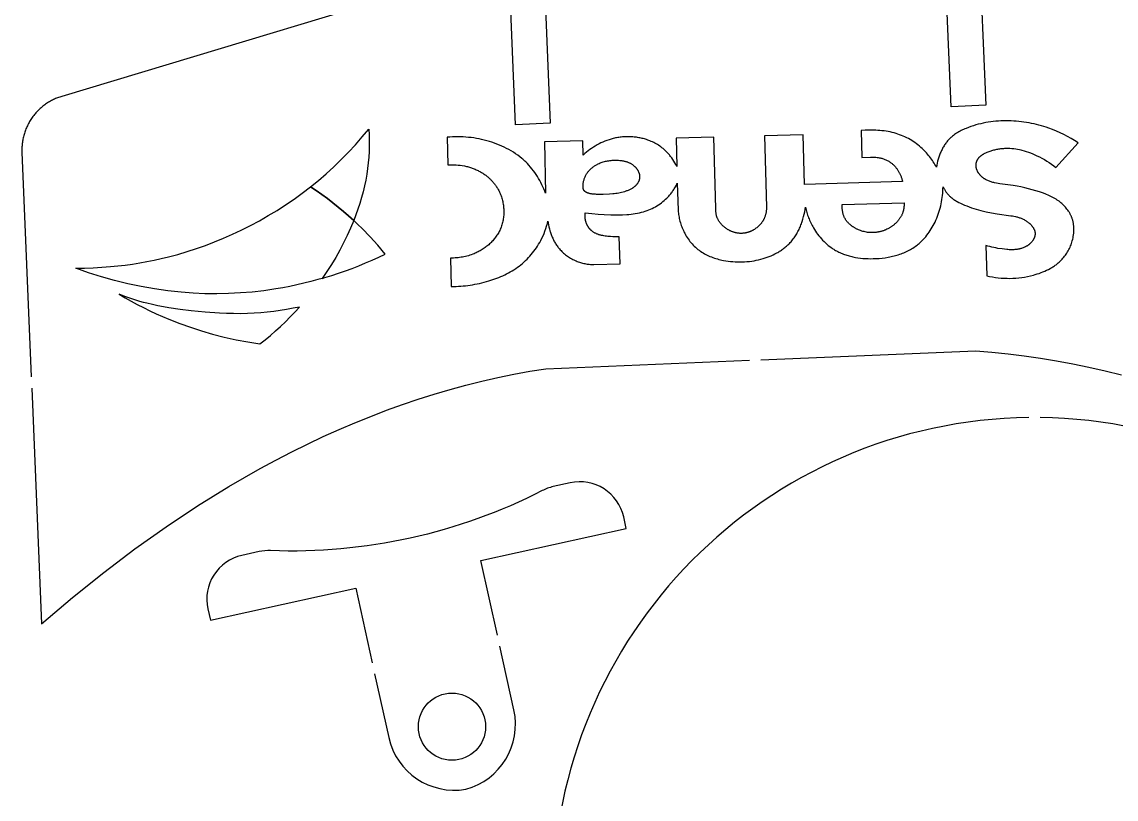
# Model space of a CAD drawing. Extents: x -2485 to -2143, y -68 to 535.
# Drawn here: x -2378.5 to -2280.8, y 69.2 to 138.6 of the extents above; entities that cross this region are included whole.
import ezdxf

# ---------------------------------------------------------------- set-up
doc = ezdxf.new("R2010")
doc.units = 0
doc.layers.add('Contorno', color=5, linetype='Continuous', true_color=0x0000ff)
doc.layers.add('Linha', color=1, linetype='Continuous')

msp = doc.modelspace()

# ---------------------------------------------------------------- linework, layer by layer
at = {"layer": 'Contorno'}
for points in [[(-2293.048, 145.695), (-2292.446, 131.129), (-2295.543, 131.001), (-2296.179, 146.362)], [(-2331.974, 144.882), (-2331.339, 129.52), (-2334.436, 129.392), (-2335.039, 143.958), (-2374.944, 131.926), (-2375.035, 131.898), (-2375.127, 131.867), (-2375.219, 131.835), (-2375.31, 131.8), (-2375.402, 131.764), (-2375.493, 131.725), (-2375.584, 131.685), (-2375.674, 131.642), (-2375.765, 131.597), (-2375.854, 131.551), (-2375.943, 131.502), (-2376.032, 131.451), (-2376.12, 131.398), (-2376.207, 131.343), (-2376.293, 131.287), (-2376.379, 131.228), (-2376.463, 131.167), (-2376.547, 131.104), (-2376.629, 131.039), (-2376.71, 130.973), (-2376.791, 130.904), (-2376.869, 130.834), (-2376.947, 130.762), (-2377.023, 130.688), (-2377.098, 130.612), (-2377.171, 130.535), (-2377.242, 130.456), (-2377.312, 130.375), (-2377.38, 130.293), (-2377.447, 130.209), (-2377.512, 130.124), (-2377.575, 130.038), (-2377.636, 129.95), (-2377.695, 129.861), (-2377.752, 129.77), (-2377.807, 129.679), (-2377.861, 129.586), (-2377.912, 129.493), (-2377.961, 129.398), (-2378.008, 129.303), (-2378.053, 129.207), (-2378.096, 129.11), (-2378.136, 129.013), (-2378.175, 128.915), (-2378.211, 128.816), (-2378.245, 128.717), (-2378.277, 128.617), (-2378.307, 128.518), (-2378.334, 128.418), (-2378.36, 128.317), (-2378.383, 128.217), (-2378.404, 128.117), (-2378.423, 128.016), (-2378.44, 127.916), (-2378.454, 127.816), (-2378.467, 127.716), (-2378.477, 127.617), (-2378.486, 127.518), (-2378.493, 127.419), (-2378.497, 127.32), (-2378.5, 127.223), (-2378.5, 127.125), (-2378.499, 127.029), (-2378.496, 126.933), (-2377.667, 106.879)], [(-2312.537, 108.398), (-2293.341, 109.193), (-2291.9, 109.079), (-2290.458, 108.935), (-2289.014, 108.76), (-2287.569, 108.554), (-2286.123, 108.317), (-2284.676, 108.049), (-2283.227, 107.75), (-2281.777, 107.42), (-2280.325, 107.059)], [(-2377.625, 105.88), (-2376.754, 84.827), (-2373.979, 87.179), (-2371.198, 89.408), (-2368.412, 91.513), (-2365.622, 93.494), (-2362.826, 95.351), (-2360.025, 97.084), (-2357.218, 98.693), (-2355.813, 99.451), (-2354.407, 100.179), (-2352.999, 100.875), (-2351.591, 101.54), (-2350.18, 102.175), (-2348.769, 102.778), (-2347.356, 103.351), (-2345.942, 103.892), (-2344.527, 104.403), (-2343.11, 104.882), (-2341.693, 105.331), (-2340.273, 105.749), (-2338.853, 106.135), (-2337.431, 106.491), (-2336.008, 106.816), (-2334.584, 107.11), (-2333.159, 107.373), (-2331.732, 107.604), (-2313.536, 108.357)]]:
    msp.add_lwpolyline(points, dxfattribs=at)
for points in [[(-2336.044, 83.814), (-2337.518, 90.482), (-2324.543, 93.348), (-2324.77, 94.374, 0.414214), (-2329.539, 97.417), (-2331.067, 97.079, 0.056032), (-2332.039, 96.718, -0.128538), (-2356.294, 91.359, 0.056032), (-2357.327, 91.277), (-2358.855, 90.939, 0.414214), (-2361.898, 86.17), (-2361.672, 85.145), (-2348.697, 88.011), (-2347.224, 81.344)], [(-2347.008, 80.368), (-2345.751, 74.677, 0.400825), (-2338.868, 70.059, 0.400825), (-2334.571, 77.147), (-2335.829, 82.838)]]:
    msp.add_lwpolyline(points, format="xyb", dxfattribs=at)
msp.add_circle((-2340.101, 75.642), 3, dxfattribs=at)
for start, end in [(90.66625, 269.33375), (270.66625, 89.33375)]:
    msp.add_arc((-2288.097, 60.242), 43, start, end, dxfattribs=at)
at = {"layer": 'Linha'}
for points in [[(-2286.102, 116.944), (-2286.033, 116.999), (-2285.965, 117.055), (-2285.899, 117.113), (-2285.834, 117.172), (-2285.77, 117.232), (-2285.708, 117.294), (-2285.628, 117.379), (-2285.55, 117.466), (-2285.474, 117.556), (-2285.402, 117.648), (-2285.332, 117.742), (-2285.264, 117.839), (-2285.2, 117.937), (-2285.138, 118.038), (-2285.08, 118.141), (-2285.024, 118.245), (-2284.971, 118.351), (-2284.921, 118.459), (-2284.874, 118.569), (-2284.831, 118.68), (-2284.79, 118.792), (-2284.753, 118.906), (-2284.715, 119.034), (-2284.682, 119.164), (-2284.653, 119.294), (-2284.628, 119.425), (-2284.608, 119.557), (-2284.599, 119.623), (-2284.592, 119.69), (-2284.586, 119.756), (-2284.581, 119.822), (-2284.578, 119.889), (-2284.575, 119.955), (-2284.574, 120.021), (-2284.575, 120.088), (-2284.576, 120.154), (-2284.579, 120.22), (-2284.583, 120.285), (-2284.589, 120.351), (-2284.596, 120.417), (-2284.604, 120.482), (-2284.614, 120.547), (-2284.625, 120.611), (-2284.637, 120.676), (-2284.651, 120.74), (-2284.667, 120.803), (-2284.684, 120.866), (-2284.702, 120.929), (-2284.722, 120.992), (-2284.74, 121.044), (-2284.759, 121.096), (-2284.779, 121.147), (-2284.8, 121.198), (-2284.823, 121.249), (-2284.846, 121.299), (-2284.87, 121.349), (-2284.895, 121.399), (-2284.921, 121.448), (-2284.948, 121.496), (-2284.976, 121.544), (-2285.004, 121.592), (-2285.034, 121.639), (-2285.064, 121.686), (-2285.128, 121.778), (-2285.194, 121.867), (-2285.264, 121.955), (-2285.336, 122.04), (-2285.411, 122.123), (-2285.489, 122.203), (-2285.569, 122.281), (-2285.651, 122.356), (-2285.735, 122.428), (-2285.787, 122.471), (-2285.84, 122.512), (-2285.893, 122.553), (-2285.947, 122.592), (-2286.057, 122.668), (-2286.17, 122.74), (-2286.284, 122.809), (-2286.401, 122.874), (-2286.519, 122.937), (-2286.639, 122.996), (-2286.76, 123.053), (-2286.883, 123.107), (-2287.007, 123.159), (-2287.131, 123.208), (-2287.382, 123.302), (-2287.635, 123.388), (-2287.966, 123.494), (-2288.298, 123.591), (-2288.631, 123.68), (-2288.967, 123.76), (-2289.306, 123.833), (-2289.649, 123.898), (-2289.997, 123.955), (-2291.173, 124.111), (-2291.336, 124.137), (-2291.498, 124.166), (-2291.657, 124.201), (-2291.736, 124.22), (-2291.814, 124.241), (-2291.891, 124.263), (-2291.967, 124.287), (-2292.043, 124.312), (-2292.117, 124.34), (-2292.191, 124.37), (-2292.263, 124.401), (-2292.334, 124.435), (-2292.404, 124.472), (-2292.439, 124.491), (-2292.473, 124.51), (-2292.507, 124.531), (-2292.54, 124.552), (-2292.573, 124.573), (-2292.606, 124.596), (-2292.638, 124.619), (-2292.67, 124.643), (-2292.702, 124.667), (-2292.733, 124.692), (-2292.764, 124.718), (-2292.795, 124.745), (-2292.82, 124.768), (-2292.845, 124.791), (-2292.869, 124.815), (-2292.893, 124.84), (-2292.917, 124.865), (-2292.941, 124.89), (-2292.963, 124.916), (-2292.986, 124.943), (-2293.008, 124.97), (-2293.029, 124.997), (-2293.05, 125.025), (-2293.07, 125.053), (-2293.09, 125.081), (-2293.109, 125.11), (-2293.127, 125.139), (-2293.145, 125.169), (-2293.162, 125.199), (-2293.178, 125.229), (-2293.193, 125.26), (-2293.208, 125.291), (-2293.222, 125.322), (-2293.235, 125.354), (-2293.247, 125.385), (-2293.258, 125.417), (-2293.268, 125.45), (-2293.277, 125.482), (-2293.285, 125.515), (-2293.293, 125.548), (-2293.299, 125.581), (-2293.304, 125.614), (-2293.308, 125.648), (-2293.311, 125.682), (-2293.312, 125.701), (-2293.313, 125.721), (-2293.313, 125.74), (-2293.313, 125.76), (-2293.313, 125.779), (-2293.312, 125.799), (-2293.311, 125.818), (-2293.31, 125.838), (-2293.308, 125.858), (-2293.306, 125.877), (-2293.304, 125.897), (-2293.301, 125.916), (-2293.297, 125.936), (-2293.294, 125.955), (-2293.29, 125.974), (-2293.286, 125.993), (-2293.281, 126.013), (-2293.276, 126.032), (-2293.271, 126.05), (-2293.266, 126.069), (-2293.26, 126.088), (-2293.253, 126.107), (-2293.247, 126.125), (-2293.24, 126.143), (-2293.233, 126.161), (-2293.225, 126.179), (-2293.218, 126.197), (-2293.21, 126.215), (-2293.201, 126.232), (-2293.192, 126.25), (-2293.183, 126.267), (-2293.174, 126.283), (-2293.165, 126.299), (-2293.156, 126.315), (-2293.136, 126.345), (-2293.116, 126.375), (-2293.095, 126.404), (-2293.072, 126.432), (-2293.049, 126.46), (-2293.025, 126.486), (-2293, 126.512), (-2292.974, 126.538), (-2292.948, 126.563), (-2292.921, 126.587), (-2292.893, 126.611), (-2292.864, 126.634), (-2292.835, 126.656), (-2292.805, 126.678), (-2292.775, 126.699), (-2292.744, 126.72), (-2292.712, 126.74), (-2292.68, 126.759), (-2292.648, 126.778), (-2292.581, 126.815), (-2292.514, 126.85), (-2292.445, 126.883), (-2292.375, 126.914), (-2292.304, 126.944), (-2292.233, 126.973), (-2292.147, 127.006), (-2292.061, 127.036), (-2291.974, 127.065), (-2291.887, 127.093), (-2291.8, 127.118), (-2291.712, 127.142), (-2291.624, 127.163), (-2291.537, 127.183), (-2291.448, 127.201), (-2291.36, 127.218), (-2291.272, 127.233), (-2291.184, 127.246), (-2291.095, 127.257), (-2291.006, 127.267), (-2290.918, 127.275), (-2290.829, 127.281), (-2290.741, 127.286), (-2290.652, 127.289), (-2290.563, 127.291), (-2290.475, 127.291), (-2290.386, 127.289), (-2290.298, 127.286), (-2290.122, 127.275), (-2289.946, 127.258), (-2289.771, 127.235), (-2289.597, 127.207), (-2289.425, 127.172), (-2289.324, 127.15), (-2289.225, 127.125), (-2289.026, 127.071), (-2288.83, 127.011), (-2288.635, 126.944), (-2288.443, 126.871), (-2288.252, 126.793), (-2288.063, 126.711), (-2287.876, 126.624), (-2287.652, 126.514), (-2287.431, 126.398), (-2287.214, 126.276), (-2287, 126.149), (-2286.79, 126.016), (-2286.583, 125.877), (-2286.381, 125.732), (-2286.184, 125.581), (-2284.204, 127.775), (-2284.512, 127.973), (-2284.826, 128.163), (-2285.146, 128.342), (-2285.471, 128.512), (-2285.801, 128.672), (-2286.138, 128.821), (-2286.479, 128.96), (-2286.826, 129.089), (-2287.04, 129.162), (-2287.256, 129.231), (-2287.474, 129.296), (-2287.693, 129.356), (-2287.913, 129.413), (-2288.135, 129.465), (-2288.359, 129.513), (-2288.583, 129.557), (-2288.808, 129.596), (-2289.034, 129.631), (-2289.261, 129.661), (-2289.488, 129.687), (-2289.716, 129.708), (-2289.944, 129.725), (-2290.173, 129.736), (-2290.401, 129.743), (-2290.63, 129.745), (-2290.859, 129.742), (-2291.087, 129.734), (-2291.315, 129.721), (-2291.542, 129.704), (-2291.769, 129.681), (-2291.995, 129.652), (-2292.22, 129.619), (-2292.444, 129.58), (-2292.667, 129.536), (-2292.889, 129.487), (-2293.109, 129.432), (-2293.328, 129.372), (-2293.546, 129.306), (-2293.762, 129.234), (-2293.975, 129.157), (-2294.198, 129.07), (-2294.308, 129.024), (-2294.417, 128.976), (-2294.525, 128.925), (-2294.632, 128.873), (-2294.737, 128.819), (-2294.841, 128.762), (-2294.943, 128.703), (-2295.044, 128.641), (-2295.142, 128.576), (-2295.238, 128.509), (-2295.332, 128.439), (-2295.424, 128.366), (-2295.513, 128.29), (-2295.556, 128.251), (-2295.599, 128.211), (-2295.663, 128.148), (-2295.726, 128.083), (-2295.787, 128.017), (-2295.847, 127.948), (-2295.905, 127.878), (-2295.961, 127.807), (-2296.015, 127.733), (-2296.068, 127.659), (-2296.119, 127.583), (-2296.169, 127.505), (-2296.217, 127.427), (-2296.263, 127.347), (-2296.307, 127.266), (-2296.35, 127.184), (-2296.392, 127.101), (-2296.431, 127.017), (-2296.469, 126.932), (-2296.506, 126.847), (-2296.541, 126.76), (-2296.574, 126.673), (-2296.605, 126.586), (-2296.635, 126.498), (-2296.664, 126.409), (-2296.69, 126.321), (-2296.739, 126.142), (-2296.782, 125.963), (-2296.818, 125.783), (-2296.847, 125.604), (-2296.915, 125.727), (-2296.985, 125.849), (-2297.058, 125.969), (-2297.134, 126.088), (-2297.212, 126.205), (-2297.292, 126.321), (-2297.375, 126.434), (-2297.461, 126.546), (-2297.549, 126.656), (-2297.639, 126.764), (-2297.732, 126.87), (-2297.827, 126.974), (-2297.925, 127.076), (-2298.025, 127.176), (-2298.127, 127.273), (-2298.232, 127.368), (-2298.362, 127.479), (-2298.495, 127.587), (-2298.631, 127.691), (-2298.77, 127.791), (-2298.912, 127.887), (-2299.056, 127.979), (-2299.203, 128.067), (-2299.353, 128.151), (-2299.505, 128.231), (-2299.658, 128.306), (-2299.814, 128.377), (-2299.972, 128.443), (-2300.132, 128.504), (-2300.293, 128.561), (-2300.455, 128.614), (-2300.619, 128.661), (-2300.799, 128.707), (-2300.98, 128.747), (-2301.162, 128.782), (-2301.345, 128.813), (-2301.529, 128.838), (-2301.714, 128.859), (-2301.899, 128.876), (-2302.085, 128.889), (-2302.271, 128.898), (-2302.457, 128.904), (-2302.829, 128.908), (-2303.2, 128.901), (-2303.569, 128.887), (-2303.521, 126.471), (-2302.741, 126.502), (-2302.543, 126.501), (-2302.444, 126.498), (-2302.345, 126.493), (-2302.247, 126.486), (-2302.149, 126.476), (-2302.051, 126.463), (-2301.953, 126.446), (-2301.879, 126.431), (-2301.805, 126.414), (-2301.731, 126.395), (-2301.658, 126.374), (-2301.586, 126.351), (-2301.514, 126.325), (-2301.443, 126.298), (-2301.373, 126.268), (-2301.304, 126.237), (-2301.236, 126.203), (-2301.169, 126.167), (-2301.103, 126.13), (-2301.038, 126.09), (-2300.975, 126.048), (-2300.914, 126.004), (-2300.853, 125.958), (-2300.806, 125.92), (-2300.76, 125.881), (-2300.715, 125.84), (-2300.671, 125.798), (-2300.628, 125.755), (-2300.586, 125.711), (-2300.546, 125.666), (-2300.506, 125.62), (-2300.467, 125.572), (-2300.429, 125.524), (-2300.392, 125.475), (-2300.356, 125.425), (-2300.322, 125.375), (-2300.288, 125.323), (-2300.256, 125.271), (-2300.224, 125.218), (-2300.193, 125.164), (-2300.164, 125.11), (-2300.136, 125.055), (-2300.108, 125), (-2300.082, 124.944), (-2300.057, 124.888), (-2300.033, 124.831), (-2300.01, 124.774), (-2299.988, 124.717), (-2299.967, 124.659), (-2299.947, 124.601), (-2299.928, 124.543), (-2299.911, 124.485), (-2299.894, 124.427), (-2299.879, 124.368), (-2299.864, 124.309), (-2308.622, 124.07), (-2308.743, 128.498), (-2312.2, 128.403), (-2312.026, 122.045), (-2312.026, 121.985), (-2312.027, 121.925), (-2312.03, 121.865), (-2312.033, 121.806), (-2312.038, 121.746), (-2312.044, 121.686), (-2312.052, 121.627), (-2312.061, 121.567), (-2312.072, 121.508), (-2312.084, 121.45), (-2312.097, 121.391), (-2312.112, 121.333), (-2312.129, 121.275), (-2312.147, 121.218), (-2312.168, 121.161), (-2312.19, 121.105), (-2312.205, 121.067), (-2312.222, 121.03), (-2312.239, 120.993), (-2312.257, 120.957), (-2312.276, 120.921), (-2312.296, 120.885), (-2312.316, 120.849), (-2312.337, 120.814), (-2312.359, 120.779), (-2312.381, 120.744), (-2312.405, 120.71), (-2312.429, 120.676), (-2312.453, 120.643), (-2312.478, 120.609), (-2312.504, 120.577), (-2312.531, 120.544), (-2312.558, 120.513), (-2312.586, 120.481), (-2312.614, 120.45), (-2312.643, 120.42), (-2312.673, 120.39), (-2312.703, 120.36), (-2312.764, 120.302), (-2312.828, 120.247), (-2312.894, 120.193), (-2312.962, 120.142), (-2313.032, 120.093), (-2313.103, 120.046), (-2313.176, 120.002), (-2313.213, 119.981), (-2313.251, 119.96), (-2313.289, 119.941), (-2313.327, 119.921), (-2313.365, 119.903), (-2313.404, 119.885), (-2313.443, 119.868), (-2313.483, 119.852), (-2313.522, 119.836), (-2313.562, 119.821), (-2313.602, 119.807), (-2313.643, 119.794), (-2313.684, 119.781), (-2313.725, 119.769), (-2313.766, 119.758), (-2313.807, 119.748), (-2313.849, 119.738), (-2313.89, 119.73), (-2313.932, 119.722), (-2313.974, 119.715), (-2314.017, 119.709), (-2314.059, 119.703), (-2314.101, 119.699), (-2314.144, 119.695), (-2314.186, 119.693), (-2314.229, 119.691), (-2314.272, 119.69), (-2314.315, 119.69), (-2314.362, 119.691), (-2314.409, 119.694), (-2314.456, 119.697), (-2314.503, 119.702), (-2314.55, 119.707), (-2314.597, 119.714), (-2314.644, 119.721), (-2314.69, 119.73), (-2314.737, 119.74), (-2314.783, 119.75), (-2314.83, 119.762), (-2314.876, 119.775), (-2314.922, 119.788), (-2314.968, 119.803), (-2315.013, 119.818), (-2315.058, 119.835), (-2315.103, 119.852), (-2315.148, 119.87), (-2315.192, 119.889), (-2315.236, 119.909), (-2315.28, 119.929), (-2315.323, 119.951), (-2315.366, 119.973), (-2315.408, 119.996), (-2315.45, 120.02), (-2315.492, 120.045), (-2315.533, 120.07), (-2315.573, 120.096), (-2315.613, 120.123), (-2315.653, 120.15), (-2315.691, 120.179), (-2315.73, 120.208), (-2315.767, 120.237), (-2315.804, 120.267), (-2315.84, 120.298), (-2315.876, 120.33), (-2315.911, 120.362), (-2315.945, 120.395), (-2315.979, 120.428), (-2316.011, 120.462), (-2316.043, 120.496), (-2316.074, 120.531), (-2316.104, 120.566), (-2316.134, 120.602), (-2316.162, 120.639), (-2316.19, 120.676), (-2316.217, 120.713), (-2316.243, 120.751), (-2316.267, 120.789), (-2316.291, 120.828), (-2316.314, 120.867), (-2316.336, 120.906), (-2316.357, 120.946), (-2316.376, 120.986), (-2316.395, 121.027), (-2316.413, 121.068), (-2316.429, 121.109), (-2316.444, 121.15), (-2316.459, 121.192), (-2316.472, 121.234), (-2316.483, 121.277), (-2316.494, 121.319), (-2316.503, 121.362), (-2316.511, 121.405), (-2316.516, 121.437), (-2316.521, 121.469), (-2316.528, 121.533), (-2316.533, 121.598), (-2316.547, 121.921), (-2316.721, 128.28), (-2320.085, 128.188), (-2320.016, 125.673), (-2320.102, 125.83), (-2320.191, 125.983), (-2320.283, 126.134), (-2320.379, 126.282), (-2320.479, 126.426), (-2320.583, 126.566), (-2320.637, 126.635), (-2320.691, 126.702), (-2320.747, 126.767), (-2320.804, 126.832), (-2320.89, 126.924), (-2320.978, 127.014), (-2321.069, 127.1), (-2321.161, 127.184), (-2321.257, 127.264), (-2321.354, 127.342), (-2321.454, 127.416), (-2321.555, 127.488), (-2321.659, 127.557), (-2321.765, 127.623), (-2321.872, 127.685), (-2321.981, 127.745), (-2322.092, 127.802), (-2322.205, 127.856), (-2322.319, 127.907), (-2322.435, 127.955), (-2322.53, 127.992), (-2322.627, 128.027), (-2322.724, 128.06), (-2322.822, 128.091), (-2322.92, 128.121), (-2323.02, 128.148), (-2323.12, 128.173), (-2323.221, 128.196), (-2323.322, 128.217), (-2323.424, 128.237), (-2323.527, 128.254), (-2323.629, 128.27), (-2323.733, 128.283), (-2323.836, 128.294), (-2323.94, 128.304), (-2324.044, 128.311), (-2324.148, 128.317), (-2324.253, 128.321), (-2324.357, 128.322), (-2324.462, 128.322), (-2324.567, 128.32), (-2324.671, 128.316), (-2324.776, 128.309), (-2324.88, 128.301), (-2324.984, 128.291), (-2325.088, 128.279), (-2325.192, 128.265), (-2325.295, 128.249), (-2325.398, 128.231), (-2325.5, 128.211), (-2325.602, 128.189), (-2325.704, 128.165), (-2325.798, 128.141), (-2325.892, 128.115), (-2325.985, 128.088), (-2326.078, 128.058), (-2326.262, 127.995), (-2326.444, 127.926), (-2326.623, 127.85), (-2326.799, 127.769), (-2326.973, 127.682), (-2327.144, 127.59), (-2327.312, 127.492), (-2327.477, 127.39), (-2327.638, 127.283), (-2327.797, 127.171), (-2327.952, 127.055), (-2328.103, 126.934), (-2328.251, 126.81), (-2328.395, 126.683), (-2328.43, 127.96), (-2331.838, 127.867), (-2331.738, 123.274), (-2331.813, 123.467), (-2331.893, 123.658), (-2331.978, 123.849), (-2332.068, 124.037), (-2332.163, 124.224), (-2332.262, 124.408), (-2332.366, 124.589), (-2332.475, 124.768), (-2332.589, 124.943), (-2332.707, 125.116), (-2332.83, 125.285), (-2332.958, 125.45), (-2333.091, 125.611), (-2333.228, 125.768), (-2333.37, 125.92), (-2333.517, 126.067), (-2333.601, 126.148), (-2333.687, 126.227), (-2333.774, 126.305), (-2333.863, 126.381), (-2334.044, 126.528), (-2334.23, 126.669), (-2334.421, 126.804), (-2334.616, 126.933), (-2334.816, 127.056), (-2335.02, 127.173), (-2335.227, 127.284), (-2335.438, 127.389), (-2335.651, 127.489), (-2335.868, 127.582), (-2336.087, 127.67), (-2336.308, 127.752), (-2336.531, 127.828), (-2336.756, 127.898), (-2336.987, 127.965), (-2337.218, 128.025), (-2337.451, 128.08), (-2337.685, 128.128), (-2337.92, 128.172), (-2338.156, 128.209), (-2338.392, 128.241), (-2338.629, 128.266), (-2338.866, 128.287), (-2339.104, 128.301), (-2339.341, 128.31), (-2339.579, 128.313), (-2339.816, 128.31), (-2340.053, 128.302), (-2340.29, 128.287), (-2340.526, 128.268), (-2340.458, 125.8), (-2340.277, 125.809), (-2340.094, 125.813), (-2339.911, 125.811), (-2339.727, 125.803), (-2339.544, 125.788), (-2339.36, 125.768), (-2339.178, 125.742), (-2338.996, 125.709), (-2338.906, 125.69), (-2338.816, 125.67), (-2338.726, 125.648), (-2338.637, 125.625), (-2338.548, 125.6), (-2338.46, 125.573), (-2338.372, 125.545), (-2338.285, 125.515), (-2338.198, 125.483), (-2338.112, 125.45), (-2338.027, 125.415), (-2337.942, 125.378), (-2337.859, 125.34), (-2337.776, 125.3), (-2337.694, 125.258), (-2337.613, 125.215), (-2337.544, 125.177), (-2337.477, 125.138), (-2337.411, 125.097), (-2337.345, 125.055), (-2337.279, 125.013), (-2337.215, 124.969), (-2337.151, 124.923), (-2337.089, 124.877), (-2337.027, 124.83), (-2336.966, 124.781), (-2336.906, 124.731), (-2336.847, 124.681), (-2336.788, 124.629), (-2336.731, 124.576), (-2336.675, 124.522), (-2336.619, 124.467), (-2336.565, 124.411), (-2336.512, 124.354), (-2336.46, 124.296), (-2336.409, 124.237), (-2336.359, 124.177), (-2336.311, 124.116), (-2336.263, 124.054), (-2336.217, 123.991), (-2336.172, 123.927), (-2336.128, 123.862), (-2336.086, 123.797), (-2336.044, 123.73), (-2336.005, 123.663), (-2335.966, 123.595), (-2335.929, 123.526), (-2335.893, 123.456), (-2335.846, 123.358), (-2335.802, 123.258), (-2335.76, 123.157), (-2335.722, 123.055), (-2335.686, 122.951), (-2335.652, 122.847), (-2335.622, 122.741), (-2335.594, 122.635), (-2335.57, 122.527), (-2335.548, 122.419), (-2335.528, 122.311), (-2335.512, 122.201), (-2335.499, 122.092), (-2335.488, 121.982), (-2335.48, 121.872), (-2335.475, 121.761), (-2335.473, 121.651), (-2335.474, 121.541), (-2335.478, 121.43), (-2335.484, 121.32), (-2335.494, 121.211), (-2335.507, 121.101), (-2335.522, 120.993), (-2335.54, 120.884), (-2335.562, 120.777), (-2335.586, 120.67), (-2335.613, 120.565), (-2335.644, 120.46), (-2335.677, 120.356), (-2335.713, 120.254), (-2335.753, 120.153), (-2335.795, 120.053), (-2335.837, 119.961), (-2335.882, 119.87), (-2335.93, 119.78), (-2335.98, 119.692), (-2336.032, 119.605), (-2336.087, 119.52), (-2336.144, 119.436), (-2336.203, 119.354), (-2336.264, 119.273), (-2336.328, 119.193), (-2336.393, 119.115), (-2336.461, 119.039), (-2336.53, 118.964), (-2336.601, 118.891), (-2336.674, 118.819), (-2336.749, 118.749), (-2336.825, 118.681), (-2336.903, 118.615), (-2336.983, 118.55), (-2337.064, 118.487), (-2337.146, 118.426), (-2337.229, 118.366), (-2337.314, 118.309), (-2337.4, 118.253), (-2337.488, 118.199), (-2337.576, 118.147), (-2337.665, 118.097), (-2337.756, 118.049), (-2337.847, 118.003), (-2337.939, 117.959), (-2338.032, 117.916), (-2338.125, 117.876), (-2338.252, 117.826), (-2338.379, 117.779), (-2338.508, 117.736), (-2338.637, 117.696), (-2338.768, 117.66), (-2338.899, 117.628), (-2339.03, 117.599), (-2339.163, 117.574), (-2339.295, 117.552), (-2339.429, 117.533), (-2339.562, 117.518), (-2339.696, 117.506), (-2339.83, 117.498), (-2339.964, 117.492), (-2340.098, 117.49), (-2340.232, 117.492), (-2340.162, 114.956), (-2339.951, 114.956), (-2339.739, 114.961), (-2339.528, 114.969), (-2339.316, 114.982), (-2339.105, 114.999), (-2338.894, 115.02), (-2338.684, 115.045), (-2338.473, 115.074), (-2338.264, 115.107), (-2338.054, 115.144), (-2337.846, 115.185), (-2337.638, 115.23), (-2337.431, 115.279), (-2337.224, 115.331), (-2337.019, 115.388), (-2336.814, 115.448), (-2336.452, 115.564), (-2336.272, 115.627), (-2336.094, 115.693), (-2335.917, 115.763), (-2335.742, 115.835), (-2335.568, 115.912), (-2335.396, 115.992), (-2335.226, 116.075), (-2335.058, 116.163), (-2334.893, 116.254), (-2334.73, 116.349), (-2334.569, 116.449), (-2334.411, 116.552), (-2334.256, 116.66), (-2334.104, 116.772), (-2333.956, 116.887), (-2333.812, 117.007), (-2333.672, 117.13), (-2333.534, 117.257), (-2333.4, 117.389), (-2333.269, 117.523), (-2333.142, 117.662), (-2333.019, 117.804), (-2332.9, 117.949), (-2332.784, 118.097), (-2332.673, 118.248), (-2332.565, 118.403), (-2332.462, 118.559), (-2332.363, 118.719), (-2332.269, 118.881), (-2332.179, 119.045), (-2332.073, 119.255), (-2331.973, 119.467), (-2331.881, 119.682), (-2331.797, 119.901), (-2331.719, 120.121), (-2331.648, 120.344), (-2331.585, 120.569), (-2331.529, 120.795), (-2331.506, 120.622), (-2331.478, 120.449), (-2331.444, 120.276), (-2331.403, 120.103), (-2331.357, 119.932), (-2331.331, 119.847), (-2331.304, 119.762), (-2331.276, 119.678), (-2331.246, 119.594), (-2331.214, 119.511), (-2331.181, 119.428), (-2331.146, 119.346), (-2331.11, 119.265), (-2331.073, 119.185), (-2331.033, 119.105), (-2330.993, 119.026), (-2330.95, 118.948), (-2330.906, 118.871), (-2330.861, 118.796), (-2330.814, 118.721), (-2330.765, 118.647), (-2330.715, 118.574), (-2330.664, 118.503), (-2330.611, 118.433), (-2330.556, 118.364), (-2330.5, 118.296), (-2330.442, 118.23), (-2330.367, 118.15), (-2330.29, 118.071), (-2330.211, 117.995), (-2330.13, 117.921), (-2330.046, 117.85), (-2329.96, 117.781), (-2329.873, 117.714), (-2329.783, 117.65), (-2329.692, 117.589), (-2329.599, 117.53), (-2329.505, 117.473), (-2329.409, 117.419), (-2329.312, 117.368), (-2329.213, 117.319), (-2329.113, 117.273), (-2329.012, 117.229), (-2328.918, 117.192), (-2328.823, 117.156), (-2328.727, 117.123), (-2328.631, 117.092), (-2328.533, 117.064), (-2328.435, 117.037), (-2328.337, 117.013), (-2328.238, 116.992), (-2328.139, 116.972), (-2328.039, 116.955), (-2327.939, 116.94), (-2327.839, 116.927), (-2327.739, 116.917), (-2327.638, 116.908), (-2327.538, 116.902), (-2327.437, 116.898), (-2325.094, 116.962), (-2325.16, 119.389), (-2325.259, 119.383), (-2325.358, 119.38), (-2325.457, 119.379), (-2325.556, 119.38), (-2325.754, 119.388), (-2325.955, 119.402), (-2326.184, 119.423), (-2326.299, 119.436), (-2326.414, 119.451), (-2326.529, 119.469), (-2326.642, 119.49), (-2326.755, 119.514), (-2326.811, 119.527), (-2326.866, 119.542), (-2326.921, 119.557), (-2326.975, 119.574), (-2327.029, 119.591), (-2327.082, 119.61), (-2327.134, 119.63), (-2327.186, 119.651), (-2327.237, 119.673), (-2327.287, 119.697), (-2327.336, 119.722), (-2327.385, 119.749), (-2327.432, 119.777), (-2327.479, 119.806), (-2327.524, 119.837), (-2327.546, 119.853), (-2327.568, 119.87), (-2327.59, 119.887), (-2327.611, 119.904), (-2327.632, 119.922), (-2327.653, 119.94), (-2327.678, 119.963), (-2327.702, 119.986), (-2327.726, 120.01), (-2327.75, 120.034), (-2327.773, 120.059), (-2327.795, 120.085), (-2327.817, 120.111), (-2327.839, 120.138), (-2327.859, 120.165), (-2327.88, 120.192), (-2327.9, 120.22), (-2327.919, 120.249), (-2327.938, 120.278), (-2327.956, 120.307), (-2327.974, 120.337), (-2327.991, 120.367), (-2328.008, 120.397), (-2328.024, 120.428), (-2328.039, 120.459), (-2328.054, 120.49), (-2328.068, 120.522), (-2328.082, 120.554), (-2328.095, 120.586), (-2328.107, 120.619), (-2328.119, 120.651), (-2328.13, 120.684), (-2328.14, 120.717), (-2328.15, 120.75), (-2328.16, 120.783), (-2328.168, 120.817), (-2328.176, 120.85), (-2328.183, 120.884), (-2328.191, 120.923), (-2328.197, 120.963), (-2328.203, 121.003), (-2328.208, 121.042), (-2328.212, 121.082), (-2328.215, 121.122), (-2328.217, 121.162), (-2328.219, 121.201), (-2328.219, 121.241), (-2328.219, 121.281), (-2328.218, 121.321), (-2328.216, 121.36), (-2328.213, 121.4), (-2328.21, 121.439), (-2328.206, 121.479), (-2328.2, 121.518), (-2327.611, 121.453), (-2327.057, 121.403), (-2326.507, 121.369), (-2325.931, 121.348), (-2325.588, 121.343), (-2325.23, 121.343), (-2324.863, 121.353), (-2324.489, 121.375), (-2324.3, 121.391), (-2324.112, 121.411), (-2323.924, 121.435), (-2323.736, 121.463), (-2323.549, 121.496), (-2323.365, 121.535), (-2323.182, 121.578), (-2323.001, 121.628), (-2322.841, 121.677), (-2322.684, 121.732), (-2322.529, 121.792), (-2322.377, 121.856), (-2322.228, 121.924), (-2322.081, 121.997), (-2321.938, 122.075), (-2321.798, 122.157), (-2321.661, 122.243), (-2321.528, 122.334), (-2321.398, 122.428), (-2321.272, 122.526), (-2321.15, 122.629), (-2321.032, 122.735), (-2320.917, 122.845), (-2320.807, 122.959), (-2320.745, 123.026), (-2320.684, 123.095), (-2320.624, 123.165), (-2320.567, 123.236), (-2320.51, 123.308), (-2320.455, 123.381), (-2320.401, 123.456), (-2320.349, 123.531), (-2320.298, 123.607), (-2320.249, 123.683), (-2320.2, 123.761), (-2320.154, 123.84), (-2320.065, 123.999), (-2319.981, 124.161), (-2319.915, 121.749), (-2319.904, 121.625), (-2319.889, 121.501), (-2319.872, 121.378), (-2319.852, 121.255), (-2319.83, 121.132), (-2319.804, 121.01), (-2319.775, 120.888), (-2319.744, 120.767), (-2319.71, 120.646), (-2319.673, 120.527), (-2319.633, 120.408), (-2319.59, 120.29), (-2319.544, 120.173), (-2319.495, 120.057), (-2319.444, 119.942), (-2319.389, 119.829), (-2319.323, 119.701), (-2319.254, 119.575), (-2319.181, 119.451), (-2319.104, 119.329), (-2319.023, 119.209), (-2318.939, 119.092), (-2318.852, 118.978), (-2318.761, 118.866), (-2318.667, 118.757), (-2318.57, 118.652), (-2318.469, 118.55), (-2318.366, 118.451), (-2318.259, 118.356), (-2318.15, 118.264), (-2318.037, 118.177), (-2317.98, 118.135), (-2317.922, 118.094), (-2317.807, 118.017), (-2317.689, 117.944), (-2317.568, 117.874), (-2317.446, 117.809), (-2317.321, 117.747), (-2317.195, 117.689), (-2317.067, 117.634), (-2316.937, 117.583), (-2316.805, 117.535), (-2316.673, 117.49), (-2316.539, 117.448), (-2316.404, 117.409), (-2316.268, 117.373), (-2316.131, 117.34), (-2315.994, 117.31), (-2315.856, 117.282), (-2315.648, 117.244), (-2315.439, 117.212), (-2315.23, 117.186), (-2315.021, 117.166), (-2314.811, 117.151), (-2314.601, 117.142), (-2314.391, 117.139), (-2314.181, 117.142), (-2313.971, 117.151), (-2313.761, 117.166), (-2313.552, 117.187), (-2313.343, 117.214), (-2313.135, 117.247), (-2312.928, 117.287), (-2312.722, 117.332), (-2312.516, 117.384), (-2312.332, 117.437), (-2312.149, 117.494), (-2311.968, 117.556), (-2311.789, 117.624), (-2311.612, 117.697), (-2311.437, 117.776), (-2311.266, 117.86), (-2311.097, 117.95), (-2311.014, 117.996), (-2310.932, 118.045), (-2310.851, 118.094), (-2310.771, 118.145), (-2310.692, 118.198), (-2310.614, 118.252), (-2310.537, 118.307), (-2310.461, 118.364), (-2310.387, 118.422), (-2310.314, 118.481), (-2310.242, 118.542), (-2310.171, 118.605), (-2310.102, 118.669), (-2310.035, 118.734), (-2309.968, 118.801), (-2309.904, 118.87), (-2309.831, 118.95), (-2309.761, 119.033), (-2309.692, 119.117), (-2309.626, 119.203), (-2309.562, 119.291), (-2309.499, 119.38), (-2309.439, 119.471), (-2309.38, 119.563), (-2309.324, 119.657), (-2309.269, 119.752), (-2309.217, 119.848), (-2309.166, 119.946), (-2309.117, 120.045), (-2309.071, 120.145), (-2309.026, 120.245), (-2308.983, 120.347), (-2308.942, 120.45), (-2308.903, 120.553), (-2308.865, 120.657), (-2308.83, 120.762), (-2308.765, 120.973), (-2308.707, 121.187), (-2308.656, 121.401), (-2308.612, 121.616), (-2308.576, 121.831), (-2308.547, 122.046), (-2308.52, 121.924), (-2308.49, 121.803), (-2308.458, 121.683), (-2308.424, 121.563), (-2308.388, 121.444), (-2308.349, 121.326), (-2308.308, 121.208), (-2308.265, 121.092), (-2308.219, 120.976), (-2308.171, 120.86), (-2308.12, 120.746), (-2308.067, 120.633), (-2308.012, 120.52), (-2307.954, 120.409), (-2307.895, 120.299), (-2307.832, 120.189), (-2307.744, 120.042), (-2307.651, 119.897), (-2307.553, 119.754), (-2307.452, 119.615), (-2307.346, 119.478), (-2307.237, 119.344), (-2307.124, 119.214), (-2307.007, 119.088), (-2306.886, 118.965), (-2306.762, 118.846), (-2306.635, 118.732), (-2306.504, 118.622), (-2306.37, 118.516), (-2306.232, 118.415), (-2306.162, 118.367), (-2306.092, 118.32), (-2306.02, 118.274), (-2305.948, 118.229), (-2305.853, 118.173), (-2305.756, 118.12), (-2305.659, 118.068), (-2305.56, 118.019), (-2305.46, 117.972), (-2305.359, 117.927), (-2305.257, 117.884), (-2305.154, 117.844), (-2305.051, 117.805), (-2304.946, 117.769), (-2304.84, 117.734), (-2304.734, 117.702), (-2304.627, 117.672), (-2304.519, 117.643), (-2304.41, 117.617), (-2304.3, 117.592), (-2304.08, 117.549), (-2303.857, 117.512), (-2303.632, 117.483), (-2303.405, 117.46), (-2303.177, 117.444), (-2302.949, 117.435), (-2302.719, 117.431), (-2302.489, 117.433), (-2302.219, 117.443), (-2301.951, 117.461), (-2301.683, 117.487), (-2301.416, 117.521), (-2301.152, 117.564), (-2301.02, 117.589), (-2300.89, 117.616), (-2300.76, 117.646), (-2300.631, 117.677), (-2300.503, 117.711), (-2300.376, 117.748), (-2300.25, 117.787), (-2300.125, 117.828), (-2300.001, 117.872), (-2299.878, 117.918), (-2299.757, 117.967), (-2299.638, 118.019), (-2299.519, 118.073), (-2299.403, 118.129), (-2299.287, 118.189), (-2299.174, 118.251), (-2299.062, 118.315), (-2298.952, 118.383), (-2298.844, 118.453), (-2298.738, 118.526), (-2298.634, 118.602), (-2298.532, 118.681), (-2298.467, 118.735), (-2298.402, 118.789), (-2298.338, 118.845), (-2298.275, 118.902), (-2298.152, 119.019), (-2298.032, 119.141), (-2297.917, 119.267), (-2297.805, 119.397), (-2297.697, 119.531), (-2297.593, 119.668), (-2297.493, 119.808), (-2297.396, 119.951), (-2297.304, 120.098), (-2297.215, 120.246), (-2297.13, 120.398), (-2297.05, 120.551), (-2296.973, 120.706), (-2296.9, 120.863), (-2296.823, 121.041), (-2296.751, 121.221), (-2296.684, 121.402), (-2296.621, 121.585), (-2296.564, 121.769), (-2296.512, 121.954), (-2296.465, 122.141), (-2296.422, 122.328), (-2296.385, 122.517), (-2296.352, 122.706), (-2296.324, 122.895), (-2296.302, 123.086), (-2296.284, 123.276), (-2296.271, 123.467), (-2296.263, 123.658), (-2296.26, 123.849), (-2296.201, 123.737), (-2296.171, 123.681), (-2296.139, 123.627), (-2296.106, 123.572), (-2296.072, 123.519), (-2296.037, 123.466), (-2296.001, 123.413), (-2295.964, 123.362), (-2295.926, 123.311), (-2295.887, 123.261), (-2295.847, 123.213), (-2295.805, 123.165), (-2295.763, 123.118), (-2295.719, 123.072), (-2295.675, 123.028), (-2295.613, 122.97), (-2295.55, 122.915), (-2295.485, 122.861), (-2295.418, 122.81), (-2295.35, 122.76), (-2295.28, 122.712), (-2295.209, 122.666), (-2295.137, 122.621), (-2295.064, 122.578), (-2294.989, 122.536), (-2294.838, 122.456), (-2294.685, 122.381), (-2294.53, 122.309), (-2294.328, 122.221), (-2294.125, 122.138), (-2293.921, 122.06), (-2293.716, 121.986), (-2293.509, 121.917), (-2293.302, 121.851), (-2293.093, 121.79), (-2292.883, 121.733), (-2292.645, 121.673), (-2292.405, 121.618), (-2291.921, 121.52), (-2291.433, 121.438), (-2290.212, 121.272), (-2290.067, 121.248), (-2289.924, 121.221), (-2289.782, 121.189), (-2289.711, 121.172), (-2289.64, 121.154), (-2289.57, 121.134), (-2289.501, 121.113), (-2289.432, 121.09), (-2289.363, 121.066), (-2289.295, 121.04), (-2289.228, 121.013), (-2289.161, 120.983), (-2289.094, 120.952), (-2289.028, 120.919), (-2288.963, 120.883), (-2288.899, 120.846), (-2288.835, 120.806), (-2288.772, 120.764), (-2288.71, 120.719), (-2288.676, 120.694), (-2288.643, 120.669), (-2288.611, 120.642), (-2288.578, 120.615), (-2288.547, 120.587), (-2288.515, 120.559), (-2288.485, 120.53), (-2288.454, 120.5), (-2288.425, 120.47), (-2288.396, 120.439), (-2288.368, 120.408), (-2288.34, 120.376), (-2288.314, 120.344), (-2288.288, 120.311), (-2288.263, 120.278), (-2288.24, 120.244), (-2288.217, 120.21), (-2288.195, 120.176), (-2288.175, 120.141), (-2288.156, 120.106), (-2288.138, 120.07), (-2288.121, 120.034), (-2288.114, 120.016), (-2288.106, 119.998), (-2288.099, 119.98), (-2288.092, 119.962), (-2288.086, 119.943), (-2288.08, 119.925), (-2288.074, 119.907), (-2288.069, 119.888), (-2288.064, 119.87), (-2288.06, 119.851), (-2288.055, 119.832), (-2288.052, 119.814), (-2288.049, 119.795), (-2288.046, 119.776), (-2288.043, 119.757), (-2288.041, 119.738), (-2288.04, 119.719), (-2288.039, 119.701), (-2288.038, 119.682), (-2288.038, 119.663), (-2288.038, 119.638), (-2288.04, 119.614), (-2288.042, 119.59), (-2288.044, 119.566), (-2288.048, 119.542), (-2288.052, 119.517), (-2288.056, 119.493), (-2288.062, 119.469), (-2288.068, 119.445), (-2288.074, 119.421), (-2288.081, 119.397), (-2288.089, 119.373), (-2288.097, 119.349), (-2288.106, 119.326), (-2288.116, 119.302), (-2288.126, 119.279), (-2288.136, 119.255), (-2288.147, 119.232), (-2288.159, 119.209), (-2288.171, 119.186), (-2288.183, 119.164), (-2288.196, 119.141), (-2288.209, 119.119), (-2288.223, 119.097), (-2288.251, 119.053), (-2288.281, 119.011), (-2288.313, 118.97), (-2288.345, 118.93), (-2288.369, 118.901), (-2288.394, 118.874), (-2288.419, 118.847), (-2288.445, 118.821), (-2288.472, 118.795), (-2288.498, 118.77), (-2288.526, 118.746), (-2288.553, 118.722), (-2288.582, 118.699), (-2288.61, 118.677), (-2288.639, 118.655), (-2288.669, 118.633), (-2288.699, 118.613), (-2288.729, 118.593), (-2288.76, 118.573), (-2288.791, 118.554), (-2288.822, 118.536), (-2288.854, 118.518), (-2288.886, 118.501), (-2288.918, 118.485), (-2288.983, 118.454), (-2289.05, 118.425), (-2289.117, 118.398), (-2289.185, 118.373), (-2289.253, 118.351), (-2289.322, 118.33), (-2289.373, 118.317), (-2289.424, 118.304), (-2289.475, 118.293), (-2289.526, 118.283), (-2289.577, 118.273), (-2289.629, 118.265), (-2289.68, 118.257), (-2289.732, 118.251), (-2289.836, 118.24), (-2289.94, 118.233), (-2290.045, 118.229), (-2290.15, 118.228), (-2290.255, 118.23), (-2290.361, 118.234), (-2290.466, 118.24), (-2290.572, 118.248), (-2290.783, 118.27), (-2290.993, 118.296), (-2291.359, 118.353), (-2291.54, 118.386), (-2291.72, 118.423), (-2291.899, 118.464), (-2292.077, 118.51), (-2292.253, 118.561), (-2292.427, 118.618), (-2292.353, 115.908), (-2292.1, 115.851), (-2291.844, 115.802), (-2291.587, 115.761), (-2291.329, 115.728), (-2291.069, 115.702), (-2290.808, 115.686), (-2290.546, 115.677), (-2290.284, 115.676), (-2290.022, 115.683), (-2289.759, 115.699), (-2289.497, 115.722), (-2289.235, 115.754), (-2288.974, 115.794), (-2288.714, 115.843), (-2288.454, 115.899), (-2288.196, 115.964), (-2288.022, 116.013), (-2287.849, 116.065), (-2287.677, 116.122), (-2287.507, 116.183), (-2287.339, 116.248), (-2287.173, 116.318), (-2287.01, 116.393), (-2286.849, 116.472), (-2286.692, 116.556), (-2286.615, 116.6), (-2286.539, 116.645), (-2286.463, 116.692), (-2286.389, 116.739), (-2286.315, 116.789), (-2286.243, 116.839), (-2286.172, 116.891), (-2286.102, 116.944)], [(-2323.543, 124.145), (-2323.567, 124.111), (-2323.588, 124.084), (-2323.609, 124.058), (-2323.63, 124.033), (-2323.652, 124.008), (-2323.675, 123.983), (-2323.698, 123.96), (-2323.722, 123.936), (-2323.747, 123.913), (-2323.772, 123.891), (-2323.797, 123.869), (-2323.823, 123.848), (-2323.85, 123.827), (-2323.877, 123.807), (-2323.904, 123.787), (-2323.932, 123.767), (-2323.96, 123.748), (-2324.017, 123.712), (-2324.076, 123.677), (-2324.136, 123.644), (-2324.196, 123.612), (-2324.258, 123.582), (-2324.32, 123.553), (-2324.383, 123.526), (-2324.446, 123.501), (-2324.509, 123.476), (-2324.572, 123.453), (-2324.636, 123.431), (-2324.7, 123.411), (-2324.828, 123.373), (-2324.956, 123.34), (-2325.086, 123.311), (-2325.217, 123.285), (-2325.348, 123.263), (-2325.482, 123.245), (-2325.616, 123.229), (-2325.751, 123.216), (-2326.027, 123.196), (-2326.599, 123.175), (-2327.002, 123.171), (-2327.202, 123.175), (-2327.301, 123.179), (-2327.398, 123.186), (-2327.493, 123.194), (-2327.586, 123.206), (-2327.632, 123.212), (-2327.677, 123.22), (-2327.721, 123.228), (-2327.765, 123.236), (-2327.808, 123.246), (-2327.85, 123.257), (-2327.891, 123.268), (-2327.931, 123.28), (-2327.97, 123.294), (-2328.008, 123.308), (-2328.045, 123.323), (-2328.063, 123.331), (-2328.081, 123.339), (-2328.102, 123.35), (-2328.123, 123.36), (-2328.143, 123.371), (-2328.162, 123.383), (-2328.181, 123.395), (-2328.19, 123.401), (-2328.199, 123.407), (-2328.208, 123.414), (-2328.217, 123.421), (-2328.226, 123.427), (-2328.234, 123.434), (-2328.243, 123.442), (-2328.251, 123.449), (-2328.259, 123.457), (-2328.266, 123.464), (-2328.274, 123.472), (-2328.281, 123.48), (-2328.288, 123.489), (-2328.295, 123.497), (-2328.302, 123.506), (-2328.309, 123.515), (-2328.315, 123.524), (-2328.321, 123.533), (-2328.327, 123.543), (-2328.332, 123.552), (-2328.338, 123.562), (-2328.343, 123.573), (-2328.346, 123.579), (-2328.349, 123.586), (-2328.355, 123.6), (-2328.361, 123.614), (-2328.366, 123.629), (-2328.37, 123.644), (-2328.375, 123.659), (-2328.379, 123.675), (-2328.382, 123.691), (-2328.386, 123.707), (-2328.389, 123.724), (-2328.391, 123.741), (-2328.394, 123.758), (-2328.396, 123.775), (-2328.397, 123.792), (-2328.4, 123.828), (-2328.401, 123.864), (-2328.402, 123.901), (-2328.401, 123.938), (-2328.4, 123.975), (-2328.398, 124.013), (-2328.395, 124.051), (-2328.386, 124.126), (-2328.376, 124.2), (-2328.363, 124.273), (-2328.348, 124.345), (-2328.331, 124.416), (-2328.312, 124.485), (-2328.29, 124.554), (-2328.266, 124.622), (-2328.241, 124.688), (-2328.213, 124.753), (-2328.183, 124.817), (-2328.151, 124.88), (-2328.117, 124.942), (-2328.081, 125.002), (-2328.043, 125.061), (-2328.003, 125.119), (-2327.961, 125.176), (-2327.92, 125.227), (-2327.877, 125.278), (-2327.832, 125.327), (-2327.787, 125.376), (-2327.739, 125.423), (-2327.691, 125.468), (-2327.641, 125.513), (-2327.59, 125.556), (-2327.538, 125.597), (-2327.484, 125.638), (-2327.43, 125.677), (-2327.375, 125.714), (-2327.318, 125.751), (-2327.261, 125.785), (-2327.204, 125.819), (-2327.145, 125.851), (-2327.101, 125.874), (-2327.056, 125.896), (-2326.966, 125.939), (-2326.874, 125.978), (-2326.781, 126.013), (-2326.687, 126.046), (-2326.592, 126.076), (-2326.496, 126.103), (-2326.399, 126.127), (-2326.301, 126.148), (-2326.202, 126.167), (-2326.102, 126.183), (-2326.002, 126.196), (-2325.901, 126.207), (-2325.8, 126.215), (-2325.698, 126.221), (-2325.595, 126.225), (-2325.478, 126.226), (-2325.36, 126.225), (-2325.242, 126.219), (-2325.124, 126.211), (-2325.066, 126.205), (-2325.007, 126.198), (-2324.949, 126.19), (-2324.891, 126.181), (-2324.834, 126.171), (-2324.777, 126.159), (-2324.72, 126.147), (-2324.664, 126.133), (-2324.608, 126.118), (-2324.553, 126.102), (-2324.498, 126.084), (-2324.443, 126.066), (-2324.39, 126.045), (-2324.337, 126.024), (-2324.285, 126.001), (-2324.233, 125.976), (-2324.182, 125.95), (-2324.132, 125.923), (-2324.083, 125.894), (-2324.035, 125.863), (-2323.987, 125.831), (-2323.941, 125.797), (-2323.896, 125.761), (-2323.851, 125.724), (-2323.824, 125.699), (-2323.797, 125.674), (-2323.771, 125.648), (-2323.745, 125.622), (-2323.719, 125.595), (-2323.695, 125.568), (-2323.67, 125.54), (-2323.647, 125.511), (-2323.624, 125.482), (-2323.601, 125.453), (-2323.58, 125.422), (-2323.559, 125.392), (-2323.539, 125.361), (-2323.52, 125.33), (-2323.501, 125.298), (-2323.484, 125.266), (-2323.467, 125.234), (-2323.452, 125.201), (-2323.437, 125.168), (-2323.423, 125.135), (-2323.41, 125.101), (-2323.398, 125.068), (-2323.388, 125.034), (-2323.378, 125), (-2323.37, 124.966), (-2323.362, 124.931), (-2323.356, 124.897), (-2323.354, 124.88), (-2323.351, 124.862), (-2323.349, 124.845), (-2323.347, 124.828), (-2323.346, 124.81), (-2323.345, 124.793), (-2323.344, 124.776), (-2323.344, 124.758), (-2323.344, 124.741), (-2323.344, 124.724), (-2323.345, 124.703), (-2323.346, 124.683), (-2323.348, 124.663), (-2323.35, 124.642), (-2323.352, 124.622), (-2323.355, 124.602), (-2323.359, 124.581), (-2323.363, 124.561), (-2323.367, 124.541), (-2323.372, 124.521), (-2323.377, 124.501), (-2323.382, 124.481), (-2323.388, 124.461), (-2323.395, 124.442), (-2323.401, 124.422), (-2323.408, 124.403), (-2323.416, 124.383), (-2323.424, 124.364), (-2323.432, 124.345), (-2323.44, 124.326), (-2323.449, 124.307), (-2323.458, 124.288), (-2323.478, 124.251), (-2323.498, 124.215), (-2323.52, 124.18), (-2323.543, 124.145)], [(-2299.731, 122.32), (-2299.734, 122.223), (-2299.74, 122.126), (-2299.744, 122.078), (-2299.749, 122.03), (-2299.755, 121.982), (-2299.762, 121.933), (-2299.77, 121.886), (-2299.778, 121.838), (-2299.788, 121.79), (-2299.799, 121.743), (-2299.811, 121.696), (-2299.824, 121.649), (-2299.838, 121.601), (-2299.854, 121.553), (-2299.871, 121.505), (-2299.889, 121.458), (-2299.909, 121.411), (-2299.929, 121.364), (-2299.951, 121.318), (-2299.974, 121.272), (-2299.998, 121.227), (-2300.022, 121.182), (-2300.048, 121.138), (-2300.075, 121.094), (-2300.103, 121.051), (-2300.132, 121.008), (-2300.162, 120.966), (-2300.193, 120.924), (-2300.225, 120.883), (-2300.257, 120.842), (-2300.291, 120.802), (-2300.325, 120.762), (-2300.361, 120.723), (-2300.397, 120.685), (-2300.434, 120.647), (-2300.472, 120.61), (-2300.511, 120.573), (-2300.55, 120.537), (-2300.59, 120.502), (-2300.631, 120.467), (-2300.673, 120.434), (-2300.715, 120.4), (-2300.758, 120.368), (-2300.802, 120.336), (-2300.846, 120.305), (-2300.891, 120.274), (-2300.937, 120.245), (-2300.983, 120.216), (-2301.03, 120.188), (-2301.077, 120.16), (-2301.174, 120.108), (-2301.272, 120.059), (-2301.373, 120.013), (-2301.424, 119.992), (-2301.475, 119.971), (-2301.527, 119.951), (-2301.579, 119.932), (-2301.631, 119.914), (-2301.684, 119.897), (-2301.737, 119.881), (-2301.791, 119.866), (-2301.844, 119.851), (-2301.899, 119.838), (-2301.953, 119.826), (-2302.007, 119.814), (-2302.062, 119.804), (-2302.117, 119.795), (-2302.173, 119.786), (-2302.228, 119.779), (-2302.283, 119.773), (-2302.339, 119.767), (-2302.395, 119.763), (-2302.451, 119.76), (-2302.505, 119.758), (-2302.559, 119.757), (-2302.613, 119.757), (-2302.667, 119.758), (-2302.721, 119.76), (-2302.775, 119.763), (-2302.829, 119.767), (-2302.882, 119.772), (-2302.99, 119.784), (-2303.097, 119.801), (-2303.203, 119.82), (-2303.308, 119.844), (-2303.413, 119.871), (-2303.516, 119.901), (-2303.618, 119.935), (-2303.718, 119.972), (-2303.817, 120.012), (-2303.914, 120.056), (-2303.961, 120.079), (-2304.008, 120.103), (-2304.055, 120.127), (-2304.101, 120.152), (-2304.146, 120.178), (-2304.191, 120.205), (-2304.235, 120.233), (-2304.279, 120.261), (-2304.321, 120.29), (-2304.364, 120.319), (-2304.405, 120.35), (-2304.446, 120.381), (-2304.485, 120.412), (-2304.525, 120.445), (-2304.563, 120.478), (-2304.6, 120.512), (-2304.637, 120.546), (-2304.673, 120.581), (-2304.708, 120.617), (-2304.742, 120.653), (-2304.775, 120.69), (-2304.807, 120.728), (-2304.838, 120.766), (-2304.868, 120.805), (-2304.897, 120.844), (-2304.925, 120.884), (-2304.952, 120.925), (-2304.978, 120.966), (-2305.003, 121.008), (-2305.027, 121.05), (-2305.049, 121.093), (-2305.071, 121.136), (-2305.091, 121.18), (-2305.11, 121.225), (-2305.128, 121.269), (-2305.144, 121.315), (-2305.163, 121.372), (-2305.18, 121.429), (-2305.195, 121.487), (-2305.208, 121.545), (-2305.219, 121.604), (-2305.229, 121.664), (-2305.238, 121.724), (-2305.245, 121.784), (-2305.25, 121.844), (-2305.254, 121.905), (-2305.257, 121.965), (-2305.258, 122.026), (-2305.258, 122.086), (-2305.258, 122.147), (-2305.253, 122.267), (-2299.731, 122.417), (-2299.731, 122.32)], [(-2349.453, 119.501), (-2349.777, 118.838), (-2350.12, 118.185), (-2350.483, 117.541), (-2350.865, 116.907), (-2351.265, 116.283), (-2351.681, 115.672), (-2351.451, 115.739), (-2350.835, 115.93), (-2350.223, 116.132), (-2349.615, 116.345), (-2349.011, 116.568), (-2348.412, 116.803), (-2347.817, 117.048), (-2347.227, 117.303), (-2346.642, 117.569), (-2346.062, 117.844), (-2346.725, 118.628), (-2347.415, 119.389), (-2348.131, 120.126), (-2348.499, 120.485), (-2348.873, 120.837), (-2348.873, 120.838), (-2349.15, 120.171), (-2349.453, 119.501)], [(-2356.313, 110.58), (-2355.859, 110.977), (-2355.413, 111.384), (-2354.975, 111.802), (-2354.546, 112.23), (-2354.125, 112.668), (-2353.714, 113.116), (-2354.286, 113), (-2354.861, 112.896), (-2355.438, 112.803), (-2356.016, 112.722), (-2356.596, 112.654), (-2357.178, 112.599), (-2357.76, 112.558), (-2358.343, 112.531), (-2358.973, 112.519), (-2359.604, 112.522), (-2360.234, 112.539), (-2360.864, 112.569), (-2362.124, 112.662), (-2363.383, 112.789), (-2364.38, 112.907), (-2365.374, 113.05), (-2365.868, 113.134), (-2366.36, 113.227), (-2366.85, 113.331), (-2367.337, 113.448), (-2367.653, 113.532), (-2367.969, 113.621), (-2368.595, 113.816), (-2369.215, 114.031), (-2369.828, 114.265), (-2369.29, 113.948), (-2368.746, 113.641), (-2368.196, 113.345), (-2367.64, 113.059), (-2367.079, 112.783), (-2366.513, 112.518), (-2365.942, 112.265), (-2365.366, 112.022), (-2364.411, 111.648), (-2363.444, 111.304), (-2362.467, 110.989), (-2361.482, 110.704), (-2360.433, 110.434), (-2359.376, 110.197), (-2358.313, 109.992), (-2357.244, 109.821), (-2356.775, 110.195), (-2356.313, 110.58)]]:
    msp.add_lwpolyline(points, dxfattribs=at)
msp.add_open_spline([(-2358.99, 114.368), (-2358.99, 114.368), (-2357.937, 114.455), (-2357.937, 114.455), (-2357.937, 114.455), (-2356.888, 114.574), (-2356.888, 114.574), (-2356.888, 114.574), (-2355.842, 114.727), (-2355.842, 114.727), (-2355.842, 114.727), (-2355.208, 114.836), (-2355.208, 114.836), (-2355.208, 114.836), (-2354.575, 114.957), (-2354.575, 114.957), (-2354.575, 114.957), (-2353.945, 115.09), (-2353.945, 115.09), (-2353.945, 115.09), (-2353.317, 115.235), (-2353.317, 115.235), (-2353.317, 115.235), (-2352.692, 115.391), (-2352.692, 115.391), (-2352.692, 115.391), (-2352.07, 115.559), (-2352.07, 115.559), (-2352.07, 115.559), (-2351.681, 115.672), (-2351.681, 115.672), (-2351.681, 115.672), (-2351.265, 116.283), (-2351.265, 116.283), (-2351.265, 116.283), (-2350.865, 116.907), (-2350.865, 116.907), (-2350.865, 116.907), (-2350.483, 117.541), (-2350.483, 117.541), (-2350.483, 117.541), (-2350.12, 118.185), (-2350.12, 118.185), (-2350.12, 118.185), (-2349.777, 118.838), (-2349.777, 118.838), (-2349.777, 118.838), (-2349.453, 119.501), (-2349.453, 119.501), (-2349.453, 119.501), (-2349.15, 120.171), (-2349.15, 120.171), (-2349.15, 120.171), (-2348.873, 120.838), (-2348.873, 120.838), (-2348.873, 120.838), (-2349.326, 121.248), (-2349.326, 121.248), (-2349.326, 121.248), (-2349.787, 121.65), (-2349.787, 121.65), (-2349.787, 121.65), (-2350.257, 122.041), (-2350.257, 122.041), (-2350.257, 122.041), (-2350.735, 122.423), (-2350.735, 122.423), (-2350.735, 122.423), (-2351.22, 122.795), (-2351.22, 122.795), (-2351.22, 122.795), (-2351.713, 123.157), (-2351.713, 123.157), (-2351.713, 123.157), (-2352.213, 123.509), (-2352.213, 123.509), (-2352.213, 123.509), (-2352.72, 123.85), (-2352.72, 123.85), (-2352.72, 123.85), (-2352.213, 123.509), (-2352.213, 123.509), (-2352.213, 123.509), (-2351.713, 123.157), (-2351.713, 123.157), (-2351.713, 123.157), (-2351.22, 122.795), (-2351.22, 122.795), (-2351.22, 122.795), (-2350.735, 122.423), (-2350.735, 122.423), (-2350.735, 122.423), (-2350.257, 122.041), (-2350.257, 122.041), (-2350.257, 122.041), (-2349.787, 121.65), (-2349.787, 121.65), (-2349.787, 121.65), (-2349.326, 121.248), (-2349.326, 121.248), (-2349.326, 121.248), (-2348.873, 120.838), (-2348.873, 120.838), (-2348.873, 120.838), (-2348.868, 120.85), (-2348.868, 120.85), (-2348.868, 120.85), (-2348.674, 121.353), (-2348.674, 121.353), (-2348.674, 121.353), (-2348.493, 121.861), (-2348.493, 121.861), (-2348.493, 121.861), (-2348.325, 122.372), (-2348.325, 122.372), (-2348.325, 122.372), (-2348.171, 122.886), (-2348.171, 122.886), (-2348.171, 122.886), (-2348.031, 123.405), (-2348.031, 123.405), (-2348.031, 123.405), (-2347.906, 123.927), (-2347.906, 123.927), (-2347.906, 123.927), (-2347.797, 124.452), (-2347.797, 124.452), (-2347.797, 124.452), (-2347.704, 124.98), (-2347.704, 124.98), (-2347.704, 124.98), (-2347.632, 125.48), (-2347.632, 125.48), (-2347.632, 125.48), (-2347.575, 125.981), (-2347.575, 125.981), (-2347.575, 125.981), (-2347.532, 126.484), (-2347.532, 126.484), (-2347.532, 126.484), (-2347.504, 126.988), (-2347.504, 126.988), (-2347.504, 126.988), (-2347.49, 127.493), (-2347.49, 127.493), (-2347.49, 127.493), (-2347.489, 127.998), (-2347.489, 127.998), (-2347.489, 127.998), (-2347.502, 128.502), (-2347.502, 128.502), (-2347.502, 128.502), (-2347.528, 129.006), (-2347.528, 129.006), (-2347.528, 129.006), (-2348.115, 128.299), (-2348.115, 128.299), (-2348.115, 128.299), (-2348.721, 127.608), (-2348.721, 127.608), (-2348.721, 127.608), (-2349.346, 126.933), (-2349.346, 126.933), (-2349.346, 126.933), (-2349.989, 126.276), (-2349.989, 126.276), (-2349.989, 126.276), (-2350.651, 125.636), (-2350.651, 125.636), (-2350.651, 125.636), (-2351.33, 125.015), (-2351.33, 125.015), (-2351.33, 125.015), (-2352.026, 124.414), (-2352.026, 124.414), (-2352.026, 124.414), (-2352.74, 123.834), (-2352.74, 123.834), (-2352.74, 123.834), (-2353.462, 123.28), (-2353.462, 123.28), (-2353.462, 123.28), (-2354.2, 122.747), (-2354.2, 122.747), (-2354.2, 122.747), (-2354.953, 122.235), (-2354.953, 122.235), (-2354.953, 122.235), (-2355.719, 121.744), (-2355.719, 121.744), (-2355.719, 121.744), (-2356.499, 121.273), (-2356.499, 121.273), (-2356.499, 121.273), (-2357.291, 120.823), (-2357.291, 120.823), (-2357.291, 120.823), (-2358.094, 120.394), (-2358.094, 120.394), (-2358.094, 120.394), (-2358.908, 119.986), (-2358.908, 119.986), (-2358.908, 119.986), (-2359.694, 119.616), (-2359.694, 119.616), (-2359.694, 119.616), (-2360.488, 119.265), (-2360.488, 119.265), (-2360.488, 119.265), (-2361.291, 118.934), (-2361.291, 118.934), (-2361.291, 118.934), (-2362.101, 118.623), (-2362.101, 118.623), (-2362.101, 118.623), (-2362.919, 118.333), (-2362.919, 118.333), (-2362.919, 118.333), (-2363.744, 118.065), (-2363.744, 118.065), (-2363.744, 118.065), (-2364.575, 117.819), (-2364.575, 117.819), (-2364.575, 117.819), (-2365.413, 117.595), (-2365.413, 117.595), (-2365.413, 117.595), (-2366.051, 117.44), (-2366.051, 117.44), (-2366.051, 117.44), (-2366.693, 117.299), (-2366.693, 117.299), (-2366.693, 117.299), (-2367.337, 117.171), (-2367.337, 117.171), (-2367.337, 117.171), (-2367.983, 117.056), (-2367.983, 117.056), (-2367.983, 117.056), (-2368.632, 116.953), (-2368.632, 116.953), (-2368.632, 116.953), (-2369.283, 116.864), (-2369.283, 116.864), (-2369.283, 116.864), (-2369.935, 116.787), (-2369.935, 116.787), (-2369.935, 116.787), (-2370.589, 116.723), (-2370.589, 116.723), (-2370.589, 116.723), (-2371.361, 116.663), (-2371.361, 116.663), (-2371.361, 116.663), (-2372.135, 116.621), (-2372.135, 116.621), (-2372.135, 116.621), (-2372.909, 116.596), (-2372.909, 116.596), (-2372.909, 116.596), (-2373.683, 116.589), (-2373.683, 116.589), (-2373.683, 116.589), (-2372.545, 116.182), (-2372.545, 116.182), (-2372.545, 116.182), (-2371.392, 115.813), (-2371.392, 115.813), (-2371.392, 115.813), (-2370.227, 115.482), (-2370.227, 115.482), (-2370.227, 115.482), (-2369.051, 115.19), (-2369.051, 115.19), (-2369.051, 115.19), (-2367.865, 114.938), (-2367.865, 114.938), (-2367.865, 114.938), (-2366.671, 114.726), (-2366.671, 114.726), (-2366.671, 114.726), (-2365.47, 114.556), (-2365.47, 114.556), (-2365.47, 114.556), (-2364.868, 114.487), (-2364.868, 114.487), (-2364.868, 114.487), (-2364.265, 114.428), (-2364.265, 114.428), (-2364.265, 114.428), (-2363.211, 114.351), (-2363.211, 114.351), (-2363.211, 114.351), (-2362.156, 114.306), (-2362.156, 114.306), (-2362.156, 114.306), (-2361.1, 114.294), (-2361.1, 114.294), (-2361.1, 114.294), (-2360.044, 114.315), (-2360.044, 114.315), (-2360.044, 114.315), (-2358.99, 114.368), (-2358.99, 114.368)], degree=3, knots=[0, 0, 0, 0, 1, 1, 1, 2, 2, 2, 3, 3, 3, 4, 4, 4, 5, 5, 5, 6, 6, 6, 7, 7, 7, 8, 8, 8, 9, 9, 9, 10, 10, 10, 11, 11, 11, 12, 12, 12, 13, 13, 13, 14, 14, 14, 15, 15, 15, 16, 16, 16, 17, 17, 17, 18, 18, 18, 19, 19, 19, 20, 20, 20, 21, 21, 21, 22, 22, 22, 23, 23, 23, 24, 24, 24, 25, 25, 25, 26, 26, 26, 27, 27, 27, 28, 28, 28, 29, 29, 29, 30, 30, 30, 31, 31, 31, 32, 32, 32, 33, 33, 33, 34, 34, 34, 35, 35, 35, 36, 36, 36, 37, 37, 37, 38, 38, 38, 39, 39, 39, 40, 40, 40, 41, 41, 41, 42, 42, 42, 43, 43, 43, 44, 44, 44, 45, 45, 45, 46, 46, 46, 47, 47, 47, 48, 48, 48, 49, 49, 49, 50, 50, 50, 51, 51, 51, 52, 52, 52, 53, 53, 53, 54, 54, 54, 55, 55, 55, 56, 56, 56, 57, 57, 57, 58, 58, 58, 59, 59, 59, 60, 60, 60, 61, 61, 61, 62, 62, 62, 63, 63, 63, 64, 64, 64, 65, 65, 65, 66, 66, 66, 67, 67, 67, 68, 68, 68, 69, 69, 69, 70, 70, 70, 71, 71, 71, 72, 72, 72, 73, 73, 73, 74, 74, 74, 75, 75, 75, 76, 76, 76, 77, 77, 77, 78, 78, 78, 79, 79, 79, 80, 80, 80, 81, 81, 81, 82, 82, 82, 83, 83, 83, 84, 84, 84, 85, 85, 85, 86, 86, 86, 87, 87, 87, 88, 88, 88, 89, 89, 89, 90, 90, 90, 91, 91, 91, 92, 92, 92, 93, 93, 93, 94, 94, 94, 95, 95, 95, 96, 96, 96, 97, 97, 97, 98, 98, 98, 99, 99, 99, 100, 100, 100, 101, 101, 101, 101], dxfattribs=at)

doc.saveas('drawing.dxf')
